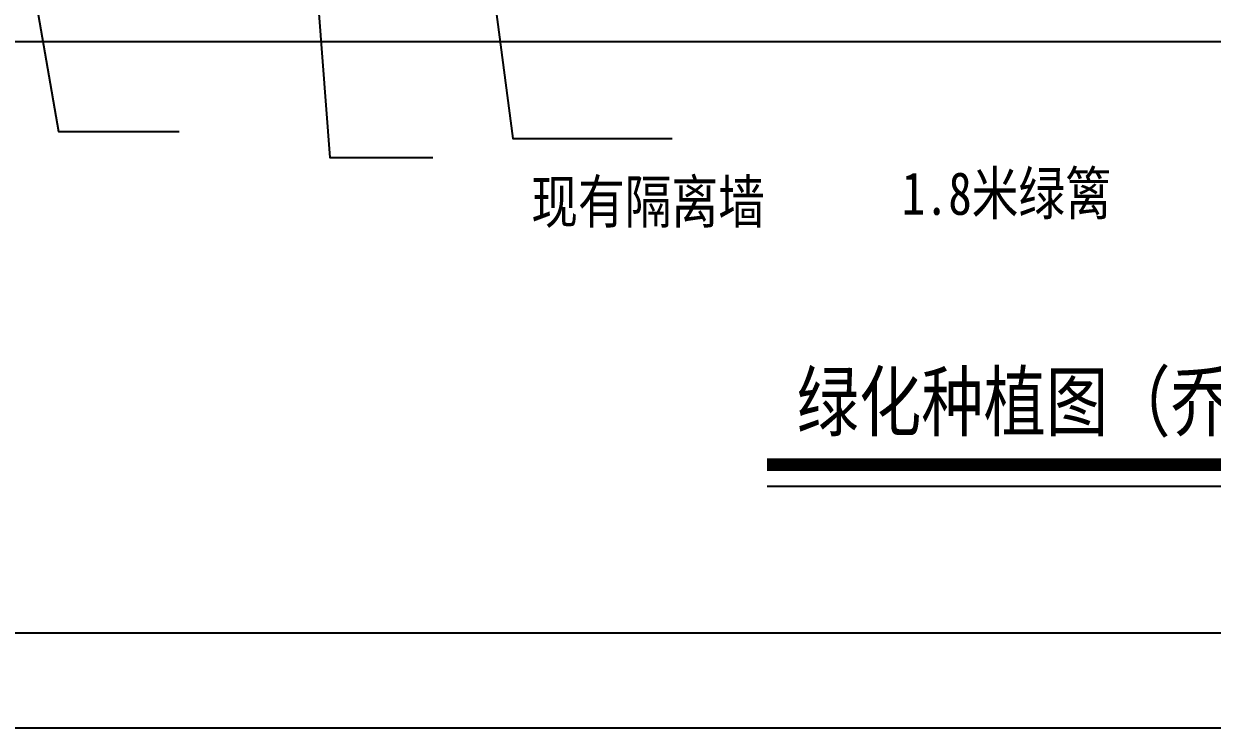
# Model space of a CAD drawing. Extents: x 141531 to 670160, y -200720 to 55914.
# Drawn here: x 506098 to 518588, y -192556 to -185154 of the extents above; entities that cross this region are included whole.
import ezdxf

# ---------------------------------------------------------------- set-up
doc = ezdxf.new("R2010")
doc.units = 0
doc.header["$LTSCALE"] = 1000
doc.header["$MEASUREMENT"] = 0
doc.linetypes.add('DASH', pattern=[0.35, 0.25, -0.1])
for name, color, linetype in [('WALL', 254, 'CONTINUOUS'), ('乔木标注', 10, 'CONTINUOUS'), ('文字22', 3, 'CONTINUOUS'), ('设计', 4, 'CONTINUOUS')]:
    doc.layers.add(name, color=color, linetype=linetype)
doc.styles.add('DIM_FONT', font='txt', dxfattribs={"width": 0.8})
doc.styles.add('图框宋体', font='SimSun.ttf', dxfattribs={"width": 0.9})

msp = doc.modelspace()

# ---------------------------------------------------------------- linework, layer by layer
at = {"layer": 'WALL', "color": 1}
msp.add_line((498149, -185342), (523111, -185342), dxfattribs=at)
at = {"layer": '乔木标注', "ltscale": 0.3}
for points in [[(480616, -133156), (564716, -133156), (564716, -192556), (480616, -192556)], [(483116, -134156), (556716, -134156), (556716, -191556), (483116, -191556)]]:
    msp.add_lwpolyline(points, close=True, dxfattribs=at)
for points in [[(505770, -182310), (506461, -186287), (507732, -186287)], [(508997, -182386), (509313, -186559), (510398, -186559)], [(510786, -182924), (511239, -186359), (512912, -186359)]]:
    msp.add_lwpolyline(points, dxfattribs=at)
at = {"layer": '文字22'}
msp.add_line((513910, -190012), (521206, -190012), dxfattribs=at)
at = {"layer": '文字22', "const_width": 133}
msp.add_lwpolyline([(513910, -189787), (521206, -189787)], dxfattribs=at)
at = {"layer": '设计', "color": 8, "linetype": 'DASH', "ltscale": 5}
msp.add_open_spline([(518532, -138383), (519923, -139648), (522218, -142098), (526535, -145494), (530192, -151288), (532430, -160241), (538355, -170628), (537545, -181631), (531482, -186129), (530388, -188465), (529742, -189633)], degree=3, knots=[10519.240501, 10519.240501, 10519.240501, 10519.240501, 15233.805689, 23786.573882, 31408.339828, 43717.159881, 52424.812178, 56635.299816, 64899.025028, 66029.950219, 66029.950219, 66029.950219, 66029.950219], dxfattribs=at)

# ---------------------------------------------------------------- texts
at = {"layer": '文字22', "style": '图框宋体', "width": 0.8}
msp.add_text('绿化种植图（乔木）', height=600, dxfattribs=at).set_placement((514221, -189425))
at = {"layer": '文字22', "char_height": 450, "width": 3753.11, "attachment_point": 1, "style": 'DIM_FONT'}
for s, insert in [('{\\fSimSun|b0|i0|c134|p2;1.8米绿篱}', (515325, -186711)), ('{\\fSimSun|b0|i0|c134|p2;现有隔离墙}', (511431, -186798))]:
    msp.add_mtext(s, dxfattribs=dict(at, insert=insert))

doc.saveas('drawing.dxf')
